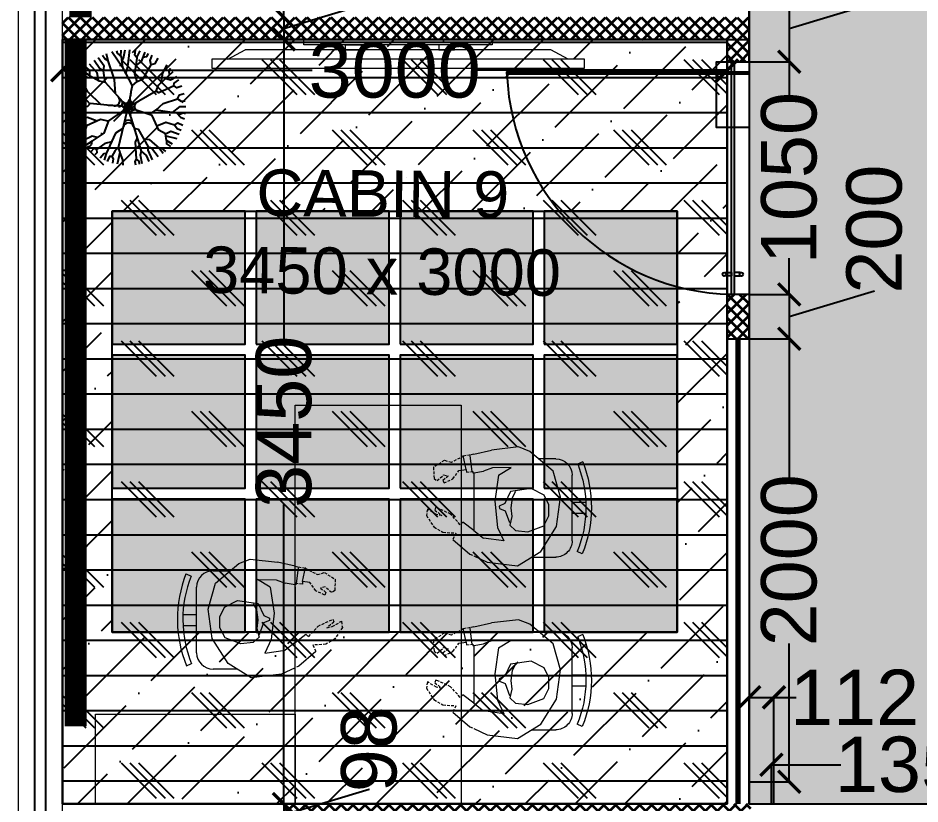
# Model space of a CAD drawing. Header units: millimetres. Extents: x 263321 to 4958806, y 33647 to 987811.
# Drawn here: x 2340552 to 2344622, y 458383 to 461930 of the extents above; entities that cross this region are included whole.
import ezdxf

# ---------------------------------------------------------------- set-up
doc = ezdxf.new("R2010")
doc.units = ezdxf.units.MM
doc.header["$PDMODE"] = 3
doc.linetypes.add('( Hidden )', pattern=[0.375, 0.25, -0.125])
for name, color, linetype, lineweight in [('A-DOOR-FULL', 40, 'Continuous', 18), ('A-FURN-HUMAN', 252, 'Continuous', 9), ('A-FURN-MODULAR-CHAIR', 5, 'Continuous', 5), ('A-FURN-MODULAR-TABLETOP', 250, 'Continuous', 13), ('A-GLASS PARTITION', 5, 'Continuous', 18), ('A-GYPSUM PARTITION', 250, 'Continuous', 35), ('A-PLAN-THIN', 251, 'Continuous', 15), ('TOA- AV', 7, 'Continuous', 9)]:
    doc.layers.add(name, color=color, linetype=linetype, lineweight=lineweight)
for name, color, linetype in [('A-PLAN -GLASS FRAME', 4, 'Continuous'), ('CEILING TOA', 7, 'Continuous'), ('DOOR', 5, 'Continuous'), ('FIN WALL GRAPHIC', 10, 'Continuous'), ('FLOORING TOA', 7, 'Continuous'), ('PARTITION DIM.', 250, 'Continuous'), ('PARTITION GYPSUM', 250, 'Continuous'), ('TEXT', 250, 'Continuous')]:
    doc.layers.add(name, color=color, linetype=linetype)
doc.styles.add('ARIAL', font='arial.ttf')
doc.styles.get("Standard").update_dxf_attribs({"font": 'arial.ttf'})
doc.styles.add('TEXT @ 150', font='arial.ttf', dxfattribs={"height": 225})
doc.dimstyles.new('DIM @ 150', dxfattribs={"dimtxt": 225, "dimasz": 100, "dimexe": 1, "dimexo": 0, "dimgap": 0.5, "dimtad": 0, "dimdec": 0, "dimzin": 0, "dimdsep": 46, "dimtxsty": 'TEXT @ 150', "dimblk": 'ARCHTICK', "dimcen": -2, "dimclrd": 8, "dimclre": 8, "dimclrt": 7, "dimadec": 0, "dimazin": 0, "dimtfac": 1, "dimtdec": 0, "dimtofl": 0, "dimtmove": 0, "dimatfit": 3, "dimldrblk": 'OPEN90', "dimfxl": 1, "dimtolj": 1, "dimtzin": 0, "dimlwd": -1, "dimlwe": -1, "dimarcsym": 0})
pattern_1 = [(45, (13069.08, -8478.743), (-26.94076836, 26.94076836), []), (135, (13069.08, -8478.743), (-26.94076836, -26.94076836), [])]

# ---------------------------------------------------------------- blocks, each defined once
blk = doc.blocks.new('mb-cay83')
at = {"color": 92}
for points in [[(-189.6, 338.5), (-212.4, 342.5), (-239.3, 379.8)], [(-83.5, 369.8), (-116.4, 386.4), (-127.1, 423.2)], [(6.2, 195.4), (-47.7, 253), (-83.5, 369.8), (-64.6, 400.5), (-69, 433.7)], [(26.1, 329.4), (-20.7, 391.4), (-22.7, 436.8)], [(42.9, 138.1), (5.6, 196.4), (31.2, 362.2), (66.1, 393.7), (78.9, 427.7)], [(45.5, 375.1), (30.6, 416.9), (35.1, 434.3)], [(136.6, 200.8), (106.6, 274.8), (128.1, 344.4), (158.9, 366.6), (171.8, 398.8)], [(127.7, 343.1), (112.9, 373.3), (131.6, 413.9)], [(200.5, 270.6), (179.9, 315.2), (203.5, 383.8)], [(-279.1, 304.2), (-317.6, 300.4), (-334, 312.1)], [(-147.5, 195.2), (-196.4, 213.2), (-307.2, 335)], [(-251.1, 273.3), (-240.5, 311.3), (-267.7, 363.1)], [(218.7, 273.8), (238.8, 363.5)], [(254.9, 280.3), (282.4, 279.4), (304.4, 313.5)], [(-216.8, 235.6), (-296.6, 249), (-362.1, 284)], [(242.5, 93.2), (248.6, 138.4), (322, 222.2), (318.7, 240.3), (344.8, 271.7)], [(322, 222.2), (360, 253)], [(-226.2, 40.3), (-247.1, 89.5), (-362.5, 154.2), (-398.6, 145.4), (-442.5, 163.6)], [(-364.3, 153.8), (-373.4, 187.9), (-417.2, 210.9)], [(155.9, 15.8), (164.2, 49.4), (308.5, 130.1), (336.1, 127), (414.9, 162.4)], [(308.5, 130.1), (316.2, 157.9), (387.8, 212.9)], [(-357.4, 30.7), (-390.3, 75.1), (-465.2, 104.9)], [(-426.3, 89.4), (-431.5, 118.6), (-455.1, 134.1)], [(343.5, 72.6), (378, 113.2), (426.4, 135.3)], [(-192, -1.3), (-226.2, 40.3), (-289.2, 21), (-418.2, 39.4), (-442.3, 19.8), (-482.4, 27.4)], [(-422.1, 36.2), (-475.8, 64.7)], [(236.5, 40.2), (266.1, 22.8), (409.6, 32.6), (428.6, 19.9), (454.4, 26.3)], [(409.6, 32.6), (424.5, 54), (449.1, 57.8)], [(-289.7, -52.8), (-345.6, -36.8), (-486.3, -20.7)], [(-390.7, -86.4), (-417, -70.2), (-486, -57.8)], [(-430.7, -92.6), (-483.4, -89.9)], [(-341, -79.9), (-468.3, -165.7)], [(-126.7, -136.8), (-243.9, -145.6), (-394.3, -196.9), (-411.1, -225.2), (-438.9, -242.5)], [(158.8, -77.7), (196.8, -136.1), (363.1, -211.9), (364.1, -232.4), (400.8, -261.7)], [(313.5, -115.3), (336.4, -140.2), (385.9, -167.3), (405.9, -157.1), (441.1, -162.4)], [(357.7, -101.7), (413.2, -79.1), (456.5, -78.1)], [(-394.3, -196.9), (-453.2, -210)], [(99.2, -195.8), (84.4, -258.5), (136.2, -374.6), (175.8, -388.5), (215.6, -448.5)], [(265.6, -167.5), (281.5, -225.3), (330.7, -291.2), (358, -289.8), (373.6, -305.8)], [(363.1, -211.9), (416.7, -229.8)], [(385.9, -167.3), (386.8, -185.5), (427.4, -204)], [(-314.7, -234), (-351.5, -228.9), (-420, -277.4)], [(-221.6, -222.1), (-314.7, -233.8), (-329.1, -264.3), (-397.4, -311.9)], [(-233.4, -275.4), (-298.2, -285.5), (-368.3, -348.3)], [(-36.6, -254.2), (-141.1, -361.7), (-152.7, -401.2), (-142, -430.3), (-162.2, -484.3)], [(97.3, -287.5), (67.1, -364.5), (81.6, -498.3)], [(230.4, -284.7), (220.5, -326.7), (263.4, -418.1)], [(329.9, -290.2), (322.7, -314.5), (349.1, -337.9)], [(-276.6, -348.3), (-309.4, -404.4)], [(-254, -310.2), (-255.6, -356.3), (-279.6, -426.4)], [(-141.7, -363.9), (-212.1, -402), (-239.1, -451.1)], [(-43.5, -347.5), (-89.5, -386.4), (-110.7, -498.1)], [(260.2, -328.8), (300, -388.6)], [(-152.2, -402.6), (-198.6, -470.6)], [(-18.5, -410.1), (-50.5, -432.3), (-63.6, -505.5)], [(133.2, -437.8), (117.8, -460), (125.5, -487)], [(135.5, -373.1), (121.9, -407.3), (148.5, -479.3)], [(192.2, -413.2), (215.8, -411.5), (239.6, -434.3)], [(-13.6, -449.8), (-21.5, -508)]]:
    blk.add_lwpolyline(points, dxfattribs=at)
for points in [[(-187.6, 403.9), (-174.7, 365), (-191.9, 343.6), (-134.9, 216.4), (-147.5, 195.2), (-24.2, -18, 0.019353), (-2.6, -52.4), (94.7, -194), (195, -232.2), (261.9, -331.4), (291.9, -336.7), (323.8, -365.9)], [(287.3, 328.3), (254.9, 280.3), (200.5, 270.6), (171.4, 216.5), (50.8, 162.2), (-2.7, -0.8, 0.076209), (-28.8, -157.8, -0.022456), (-31.5, -204.8), (-45.9, -345.3), (-21.9, -366.9), (-15.4, -448.8), (8.3, -463.5), (10.6, -507.5)], [(-342.3, -375.5), (-320.1, -348.3), (-276.6, -348.3), (-230.4, -270.5), (-221.6, -222.1), (-83.7, -98.2, -0.110053), (75.5, -8.5), (343.5, 72.6), (373.6, 65), (444.5, 78.4)], [(-94.8, -20, 0.642906), (-55.2, 35.6)], [(-47, 21.3, -0.642906), (-78.6, -23.1, 0.642906), (-47, 21.3)], [(-60.1, 42.6, 0.044203), (-63.4, 49.8)], [(-58.8, 43, 0.22063), (-36.6, 20.7, -0.342135), (-12.3, -18.4)], [(-55.5, 36, 0.662753), (13.1, 44.6)], [(3.9, 19.1, 0.059641), (2.5, 12.2, -0.447363), (-50.9, -28.5)], [(-1.4, 2.9, 0.437311), (25.3, -45.2)], [(1.1, 10.6, 0.437311), (33.2, -47.1, -0.437311), (1.1, 10.6, 0.437311), (33.2, -47.1)], [(8.4, 32.8, 0.606738), (54.9, -14.8)], [(12.9, 46.5, 0.010174), (12.3, 44.8)], [(117.6, 4.2, 0.763825), (119.5, -68.1)], [(143.9, 12.2, 0.763825), (146.3, -74.6)], [(-477.3, -128.8), (-457.7, -122.6), (-429.6, -91.4), (-341, -79.9), (-192, -1.3), (-141.4, -11, 0.016539), (-107.1, -16.5, -0.028604), (-48, -27.3), (316.7, -116.1), (355.1, -101), (450, -124.3)], [(-59, -75.9, 0.619642), (-73.3, -24.2)], [(-18.3, -76.6, 0.388669), (-54.5, -27.8)], [(-52.2, -69.9, -0.452988), (15, -77.9, 0.452988), (-52.2, -69.9)], [(-36.5, -55.8, 0.619642), (-43.7, -29.9)], [(-40, -30.6, 0.377646), (-5.8, -10.5, -0.377646), (-40, -30.6, 0.377646), (-5.8, -10.5)], [(5.3, -63.8, 0.452988), (-39.5, -58.5)], [(-32.2, -51.9, 0.354537), (-26.2, -14.5)], [(-31.9, -4.7, 0.348206), (20.1, -25.3)], [(-30.9, -6.6, 0.648208), (-3.6, -3.7)], [(-28.9, -9.9, 0.348206), (14.4, -27)], [(5.1, -40.3, 0.247601), (-28.8, -48.8)], [(-15.5, -49.3, 0.388669), (-27.6, -33)], [(-27, -33.1, 0.377646), (-10, -23)], [(-4.4, -49.7, 0.452988), (-26.8, -47)], [(8.7, -28.7, -0.348206), (-26, -15, 0.348206), (8.7, -28.7, -0.348206), (-26, -15)], [(-23.2, -33.8, 0.121644), (-5.2, -32.9)], [(-23.1, -43.7, 0.354537), (-20.2, -25.1)], [(1.5, -39.4, -0.20476), (-22.1, -21.7, 0.20476), (1.5, -39.4)], [(-21.4, -23, -0.157968), (-15.6, -50.1, 0.157968), (-21.4, -23)], [(-6.1, -33.2, 0.110053), (-20.3, -41.2)], [(-15.3, -47.7, 0.157968), (-20.2, -25.1)], [(-10.6, -40.7, 0.197173), (-20.1, -34.4)], [(-20, -25.3, 0.348206), (-2.7, -32.2)], [(-15.1, -45.3, 0.157968), (-18.9, -27.2)], [(27.7, -45.8, 0.454701), (-18.5, -78.4)], [(9, -69.3, 0.697987), (-18.3, -76.2)], [(19.3, -43.7, 0.454701), (-17.6, -69.8)], [(-17.3, -30, 0.20476), (-7.8, -37.1)], [(14.6, -26.9, 0.302391), (-17.1, -65.4)], [(-17.1, -38.3, 0.131172), (-12.8, -31.8)], [(9.8, -28.4, 0.302391), (-16.6, -60.4)], [(-14.6, -40.4, 0.157968), (-16.5, -31.4)], [(2.6, -39.7, 0.454701), (-15.8, -52.7)], [(-9.4, -21.5, 0.233758), (-5.7, -47.8)], [(-3.6, -50.9, -0.233758), (-8.3, -18, 0.233758), (-3.6, -50.9)], [(1.7, -39.4, -0.437311), (-9, -20.2, 0.437311), (1.7, -39.4)], [(22.7, -78.8, 0.398626), (-7.3, -36.9)], [(-5.1, -8.2, 0.606738), (13.5, -27.3)], [(25.2, -23.7, 0.507555), (9.1, -69.4)], [(35, -20.8, 0.507555), (14.9, -77.9)], [(44.8, -17.8, 0.507555), (20.8, -86.3)], [(38.6, -19.7, 0.763825), (39.4, -48.6)], [(-26, -151.7, 0.686137), (-100.9, -113.6)], [(-22, -113, 0.686137), (-71.9, -87.6)], [(25.3, -79.2, 0.186774), (30.3, -100.3)]]:
    blk.add_lwpolyline(points, format="xyb", dxfattribs=at)
blk = doc.blocks.new('Human Figure')
at = {"layer": 'A-FURN-HUMAN', "lineweight": 5}
for p, q in [((4616.22, 5779.49), (4621.49, 5780.21, 0)), ((4616.22, 5779.49), (4621.49, 5780.21, 0)), ((4621.49, 5780.21, 0), (4626.18, 5778.89, 0)), ((4621.49, 5780.21, 0), (4626.18, 5778.89, 0)), ((4611.71, 5776.63, 0), (4616.22, 5779.49)), ((4611.71, 5776.63, 0), (4616.22, 5779.49)), ((4626.18, 5778.89, 0), (4629.77, 5774.69, 0)), ((4626.18, 5778.89, 0), (4629.77, 5774.69, 0)), ((4609.08, 5772.43, 0), (4611.71, 5776.63, 0)), ((4609.08, 5772.43, 0), (4611.71, 5776.63, 0)), ((4629.77, 5774.69, 0), (4630.56, 5772.63, 0)), ((4629.77, 5774.69, 0), (4630.56, 5772.63, 0)), ((4609.78, 5766.99, 0), (4609.08, 5772.43, 0)), ((4609.78, 5766.99, 0), (4609.08, 5772.43, 0)), ((4630.56, 5772.63, 0), (4630.01, 5767.72, 0)), ((4630.56, 5772.63, 0), (4630.01, 5767.72, 0)), ((4626.86, 5771.32, 0), (4626.81, 5767.94)), ((4626.86, 5771.32, 0), (4626.81, 5767.94)), ((4616.02, 5768.83), (4613.59, 5769.99, 0)), ((4613.59, 5769.99, 0), (4614.12, 5766.32, 0)), ((4616.02, 5768.83), (4613.59, 5769.99, 0)), ((4613.59, 5769.99, 0), (4614.12, 5766.32, 0)), ((4620.77, 5768.32, 0), (4616.02, 5768.83)), ((4620.77, 5768.32, 0), (4616.02, 5768.83)), ((4625.5, 5769.01, 0), (4620.77, 5768.32, 0)), ((4625.5, 5769.01, 0), (4620.77, 5768.32, 0)), ((4626.81, 5767.94), (4626.19, 5766.32, 0)), ((4626.81, 5767.94), (4626.19, 5766.32, 0)), ((4629.26, 5764.54), (4630.01, 5767.72, 0)), ((4629.26, 5764.54), (4630.01, 5767.72, 0)), ((4610.91, 5764.54), (4609.78, 5766.99, 0)), ((4610.91, 5764.54), (4609.78, 5766.99, 0)), ((4615.48, 5764.54), (4614.12, 5766.32, 0)), ((4615.48, 5764.54), (4614.12, 5766.32, 0)), ((4625.89, 5764.54), (4626.19, 5766.32, 0)), ((4625.89, 5764.54), (4626.19, 5766.32, 0)), ((4613.88, 5760.76, 0), (4611.23, 5763.85, 0)), ((4613.88, 5760.76, 0), (4611.23, 5763.85, 0)), ((4615.48, 5764.54), (4616.97, 5762.59)), ((4615.48, 5764.54), (4616.97, 5762.59)), ((4626.5, 5763.17, 0), (4626.01, 5763.22, 0)), ((4626.5, 5763.17, 0), (4626.01, 5763.22, 0)), ((4626.32, 5761.85, 0), (4626.5, 5763.17, 0)), ((4626.32, 5761.85, 0), (4626.5, 5763.17, 0))]:
    blk.add_line(p, q, dxfattribs=at)
at = {"layer": 'A-FURN-HUMAN', "linetype": '( Hidden )', "lineweight": 5, "ltscale": 2}
for p, q in [((4611.23, 5763.85, 0), (4610.91, 5764.54, 0)), ((4611.23, 5763.85, 0), (4610.91, 5764.54, 0)), ((4626.01, 5763.22, 0), (4626.14, 5764.36, 0)), ((4626.01, 5763.22, 0), (4626.14, 5764.36, 0)), ((4629.12, 5763.93, 0), (4628.92, 5762.69, 0)), ((4629.12, 5763.93, 0), (4628.92, 5762.69, 0)), ((4629.26, 5764.54, 0), (4629.12, 5763.93, 0)), ((4629.26, 5764.54, 0), (4629.12, 5763.93, 0)), ((4616.97, 5762.59), (4616.53, 5762.09)), ((4616.97, 5762.59), (4616.53, 5762.09)), ((4628.92, 5762.69, 0), (4627.75, 5760.5, 0)), ((4628.92, 5762.69, 0), (4627.75, 5760.5, 0)), ((4615.02, 5761.34, 0), (4613.88, 5760.76, 0)), ((4615.02, 5761.34, 0), (4613.88, 5760.76, 0)), ((4615.16, 5758.98, 0), (4615.02, 5761.34, 0)), ((4615.16, 5758.98, 0), (4615.02, 5761.34, 0)), ((4616.53, 5762.09), (4618.44, 5760.37, 0)), ((4616.53, 5762.09), (4618.44, 5760.37, 0)), ((4624.06, 5759.18, 0), (4624.81, 5760.79, 0)), ((4624.06, 5759.18, 0), (4624.81, 5760.79, 0)), ((4624.81, 5760.79, 0), (4626.32, 5761.85, 0)), ((4624.81, 5760.79, 0), (4626.32, 5761.85, 0)), ((4627.75, 5760.5, 0), (4628.12, 5759.23, 0)), ((4627.75, 5760.5, 0), (4628.12, 5759.23, 0)), ((4616.12, 5757.36), (4615.16, 5758.98, 0)), ((4616.12, 5757.36), (4615.16, 5758.98, 0)), ((4618.44, 5760.37, 0), (4619.69, 5757.7, 0)), ((4618.44, 5760.37, 0), (4619.69, 5757.7, 0)), ((4624.51, 5758.96, 0), (4624.06, 5759.18, 0)), ((4624.51, 5758.96, 0), (4624.06, 5759.18, 0)), ((4624.5, 5757.93, 0), (4625.51, 5759.11, 0)), ((4624.5, 5757.93, 0), (4625.51, 5759.11, 0)), ((4625.32, 5759.95, 0), (4624.51, 5758.96, 0)), ((4625.32, 5759.95, 0), (4624.51, 5758.96, 0)), ((4625.51, 5759.11, 0), (4625.32, 5759.95, 0)), ((4625.51, 5759.11, 0), (4625.32, 5759.95, 0)), ((4628.12, 5759.23, 0), (4626.89, 5757.28, 0)), ((4628.12, 5759.23, 0), (4626.89, 5757.28, 0)), ((4618.19, 5756, 0), (4616.12, 5757.36)), ((4618.19, 5756, 0), (4616.12, 5757.36)), ((4619.17, 5757.51, 0), (4618.16, 5758.8, 0)), ((4618.16, 5758.8, 0), (4618.39, 5757.81, 0)), ((4619.17, 5757.51, 0), (4618.16, 5758.8, 0)), ((4618.16, 5758.8, 0), (4618.39, 5757.81, 0)), ((4618.39, 5757.81, 0), (4619.31, 5756.18, 0)), ((4618.39, 5757.81, 0), (4619.31, 5756.18, 0)), ((4619.69, 5757.7, 0), (4619.17, 5757.51, 0)), ((4619.69, 5757.7, 0), (4619.17, 5757.51, 0)), ((4624.87, 5757.37, 0), (4624.5, 5757.93, 0)), ((4624.87, 5757.37, 0), (4624.5, 5757.93, 0)), ((4626.89, 5757.28, 0), (4624.87, 5757.37, 0)), ((4626.89, 5757.28, 0), (4624.87, 5757.37, 0)), ((4619.31, 5756.18, 0), (4618.19, 5756, 0)), ((4619.31, 5756.18, 0), (4618.19, 5756, 0))]:
    blk.add_line(p, q, dxfattribs=at)
at = {"layer": 'A-FURN-HUMAN', "linetype": '( Hidden )', "lineweight": 5, "ltscale": 3}
for p, q in [((4625.9, 5764.39, 0), (4625.89, 5764.57, 0)), ((4625.9, 5764.39, 0), (4625.89, 5764.57, 0)), ((4626.14, 5764.36, 0), (4625.9, 5764.39, 0)), ((4626.14, 5764.36, 0), (4625.9, 5764.39, 0))]:
    blk.add_line(p, q, dxfattribs=at)
at = {"layer": 'A-FURN-HUMAN', "lineweight": 5, "elevation": 0}
for points in [[(4622.54, 5772.08), (4621.4, 5771.49), (4619.55, 5771.23), (4618.01, 5771.43), (4616.44, 5771.03), (4615.47, 5772.11), (4615.23, 5774.3), (4616.32, 5777.18), (4618.11, 5778.11), (4620.14, 5778.11), (4621.85, 5777.26), (4623.09, 5774.92), (4622.55, 5771.19), (4620.35, 5770.17), (4619.86, 5769.12), (4619.43, 5769.17), (4619.04, 5770.23), (4616.9, 5771)], [(4622.54, 5772.08), (4621.4, 5771.49), (4619.55, 5771.23), (4618.01, 5771.43), (4616.44, 5771.03), (4615.47, 5772.11), (4615.23, 5774.3), (4616.32, 5777.18), (4618.11, 5778.11), (4620.14, 5778.11), (4621.85, 5777.26), (4623.09, 5774.92), (4622.55, 5771.19), (4620.35, 5770.17), (4619.86, 5769.12), (4619.43, 5769.17), (4619.04, 5770.23), (4616.9, 5771)], [(4625.5, 5769.01), (4626.86, 5771.32)], [(4625.5, 5769.01), (4626.86, 5771.32)], [(4626.09, 5764.27), (4629.04, 5763.91)], [(4626.09, 5764.27), (4629.04, 5763.91)], [(4626.5, 5763.17), (4629.02, 5762.63)], [(4626.5, 5763.17), (4629.02, 5762.63)]]:
    blk.add_lwpolyline(points, dxfattribs=at)
at = {"layer": 'A-FURN-MODULAR-CHAIR', "color": 18, "lineweight": 15, "true_color": 0x000000}
for p, q in [((4613.64, 5782.3, 0), (4625.48, 5782.3, 0)), ((4610.68, 5774.98, 0), (4610.68, 5779.34, 0)), ((4628.44, 5779.34, 0), (4628.44, 5776.24, 0))]:
    blk.add_line(p, q, dxfattribs=at)
at = {"layer": 'A-FURN-MODULAR-CHAIR', "lineweight": 15}
for p, q in [((4613.64, 5782.3, 0), (4625.48, 5782.3, 0)), ((4610.68, 5774.98, 0), (4610.68, 5779.34, 0)), ((4628.44, 5779.34, 0), (4628.44, 5776.24, 0))]:
    blk.add_line(p, q, dxfattribs=at)
at = {"layer": 'A-FURN-MODULAR-CHAIR', "color": 18, "lineweight": 15, "true_color": 0x000000, "elevation": 0}
for points in [[(4611.29, 5784.13), (4611.67, 5783.22)], [(4618.58, 5784.79), (4618.58, 5782.3)], [(4620.56, 5784.79), (4620.56, 5782.3)], [(4627.86, 5784.22), (4627.49, 5783.3)]]:
    blk.add_lwpolyline(points, dxfattribs=at)
at = {"layer": 'A-FURN-MODULAR-CHAIR', "lineweight": 15, "elevation": 0}
for points in [[(4611.29, 5784.13), (4611.67, 5783.22)], [(4618.58, 5784.79), (4618.58, 5782.3)], [(4620.56, 5784.79), (4620.56, 5782.3)], [(4627.86, 5784.22), (4627.49, 5783.3)]]:
    blk.add_lwpolyline(points, dxfattribs=at)
at = {"layer": 'A-FURN-MODULAR-CHAIR', "color": 18, "lineweight": 15, "true_color": 0x000000, "elevation": 0}
blk.add_lwpolyline([(4625.89, 5764.57, -0.034638), (4625.48, 5764.54), (4615.48, 5764.54)], format="xyb", dxfattribs=at)
at = {"layer": 'A-FURN-MODULAR-CHAIR', "lineweight": 15, "elevation": 0}
blk.add_lwpolyline([(4625.89, 5764.57, -0.034638), (4625.48, 5764.54), (4615.48, 5764.54)], format="xyb", dxfattribs=at)
at = {"layer": 'A-FURN-MODULAR-CHAIR', "color": 18, "lineweight": 15, "true_color": 0x000000}
for centre, radius, start, end in [((4619.68, 5763.49, 0), 22.29, 68.458, 112.0994), ((4619.68, 5763.49, 0), 21.3, 68.4839, 112.0994), ((4613.64, 5779.34, 0), 2.96, 90.0001, 180.0001), ((4625.48, 5779.34, 0), 2.96, 0.0001, 90.0001)]:
    blk.add_arc(centre, radius, start, end, dxfattribs=at)
at = {"layer": 'A-FURN-MODULAR-CHAIR', "lineweight": 15}
for centre, radius, start, end in [((4619.68, 5763.49, 0), 22.29, 68.458, 112.0994), ((4619.68, 5763.49, 0), 21.3, 68.4839, 112.0994), ((4613.64, 5779.34, 0), 2.96, 90.0001, 180.0001), ((4625.48, 5779.34, 0), 2.96, 0.0001, 90.0001)]:
    blk.add_arc(centre, radius, start, end, dxfattribs=at)
blk = doc.blocks.new('ychgc')
at = {"layer": 'A-FURN-MODULAR-TABLETOP', "lineweight": 20}
blk.add_lwpolyline([(549950.7, 23375.4), (549950.7, 25175.4), (549200.7, 25175.4), (549200.7, 23375.4)], close=True, dxfattribs=at)
at = {"layer": 'A-FURN-MODULAR-TABLETOP', "color": 161, "linetype": 'ByBlock', "yscale": 25.00000000000001}
for p, xscale, zscale, rotation in [((693272.4, -90759, 0), 25.00000000000001, 25.00000000000001, 90.00728931026863), ((405822.5, -91264.6, 0), -25.00000000000001, 25, 269.9927106897313), ((693272.4, -91538.4, 0), 25.00000000000001, 25.00000000000001, 90.00728931026863)]:
    blk.add_blockref('Human Figure', p, dxfattribs=dict(at, xscale=xscale, zscale=zscale, rotation=rotation))
blk = doc.blocks.new('_ArchTick')
at = {"color": 0, "linetype": 'ByBlock', "const_width": 0.15}
blk.add_lwpolyline([(-0.5, -0.5), (0.5, 0.5)], dxfattribs=at)
blk = doc.blocks.new('*D394')
at = {"layer": 'Defpoints', "color": 0, "transparency": 16777216}
for p in [(2343851.6, 462033.1), (2343851.6, 461733.1), (2344031.8, 461733.1)]:
    blk.add_point(p, dxfattribs=at)
at = {"layer": 'PARTITION DIM.', "color": 8, "transparency": 16777216}
for p, q in [((2343851.6, 462033.1), (2344032.8, 462033.1)), ((2344031.8, 462033.1), (2344031.8, 461733.1)), ((2344031.8, 461883.1), (2344416.7, 461998.5)), ((2344416.7, 461998.5), (2344416.7, 461999.5)), ((2343851.6, 461733.1), (2344032.8, 461733.1))]:
    blk.add_line(p, q, dxfattribs=at)
at = {"layer": 'PARTITION DIM.', "color": 8, "transparency": 16777216, "xscale": 100, "yscale": 100, "zscale": 100}
for p, rotation in [((2344031.8, 462033.1), 90), ((2344031.8, 461733.1), 270)]:
    blk.add_blockref('_ArchTick', p, dxfattribs=dict(at, rotation=rotation))
at = {"layer": 'PARTITION DIM.', "color": 7, "transparency": 16777216, "insert": (2344416.7, 462275.7), "char_height": 250, "attachment_point": 5, "rotation": 90}
blk.add_mtext('\\A1;300', dxfattribs=at)
blk = doc.blocks.new('_Open90')
at = {"color": 0, "linetype": 'ByBlock'}
for p, q in [((-0.5, 0.5), (0, 0)), ((0, 0), (-1, 0)), ((0, 0), (-0.5, -0.5))]:
    blk.add_line(p, q, dxfattribs=at)
blk = doc.blocks.new('*D395')
at = {"layer": 'Defpoints', "color": 0, "transparency": 16777216}
for p in [(2343851.6, 461733.1), (2343851.6, 460683.1), (2344031.8, 460683.1)]:
    blk.add_point(p, dxfattribs=at)
at = {"layer": 'PARTITION DIM.', "color": 8, "transparency": 16777216}
for p, q in [((2343851.6, 461733.1), (2344032.8, 461733.1)), ((2344031.8, 461733.1), (2344031.8, 461569.7)), ((2344031.8, 460683.1), (2344031.8, 460846.5)), ((2343851.6, 460683.1), (2344032.8, 460683.1))]:
    blk.add_line(p, q, dxfattribs=at)
at = {"layer": 'PARTITION DIM.', "color": 8, "transparency": 16777216, "xscale": 100, "yscale": 100, "zscale": 100}
for p, rotation in [((2344031.8, 461733.1), 90), ((2344031.8, 460683.1), 270)]:
    blk.add_blockref('_ArchTick', p, dxfattribs=dict(at, rotation=rotation))
at = {"layer": 'PARTITION DIM.', "color": 7, "transparency": 16777216, "insert": (2344031.8, 461208.1), "char_height": 250, "attachment_point": 5, "rotation": 90}
blk.add_mtext('\\A1;1050', dxfattribs=at)
blk = doc.blocks.new('*D396')
at = {"layer": 'Defpoints', "color": 0, "transparency": 16777216}
for p in [(2343851.6, 460683.1), (2343851.6, 460482.9), (2344031.8, 460482.9)]:
    blk.add_point(p, dxfattribs=at)
at = {"layer": 'PARTITION DIM.', "color": 8, "transparency": 16777216}
for p, q in [((2344031.8, 460583), (2344416.4, 460698.4)), ((2344416.4, 460698.4), (2344416.4, 460699.4)), ((2343851.6, 460683.1), (2344032.8, 460683.1)), ((2344031.8, 460683.1), (2344031.8, 460482.9)), ((2343851.6, 460482.9), (2344032.8, 460482.9))]:
    blk.add_line(p, q, dxfattribs=at)
at = {"layer": 'PARTITION DIM.', "color": 8, "transparency": 16777216, "xscale": 100, "yscale": 100, "zscale": 100}
for p, rotation in [((2344031.8, 460683.1), 90), ((2344031.8, 460482.9), 270)]:
    blk.add_blockref('_ArchTick', p, dxfattribs=dict(at, rotation=rotation))
at = {"layer": 'PARTITION DIM.', "color": 7, "transparency": 16777216, "insert": (2344416.4, 460977.7), "char_height": 250, "attachment_point": 5, "rotation": 90}
blk.add_mtext('\\A1;200', dxfattribs=at)
blk = doc.blocks.new('*D397')
at = {"layer": 'Defpoints', "color": 0, "transparency": 16777216}
for p in [(2343851.6, 460482.9), (2343851.6, 458483.2), (2344031.8, 458483.2)]:
    blk.add_point(p, dxfattribs=at)
at = {"layer": 'PARTITION DIM.', "color": 8, "transparency": 16777216}
for p, q in [((2343851.6, 460482.9), (2344032.8, 460482.9)), ((2344031.8, 460482.9), (2344031.8, 459858.5)), ((2344031.8, 458483.2), (2344031.8, 459107.5)), ((2343851.6, 458483.2), (2344032.8, 458483.2))]:
    blk.add_line(p, q, dxfattribs=at)
at = {"layer": 'PARTITION DIM.', "color": 8, "transparency": 16777216, "xscale": 100, "yscale": 100, "zscale": 100}
for p, rotation in [((2344031.8, 460482.9), 90), ((2344031.8, 458483.2), 270)]:
    blk.add_blockref('_ArchTick', p, dxfattribs=dict(at, rotation=rotation))
at = {"layer": 'PARTITION DIM.', "color": 7, "transparency": 16777216, "insert": (2344031.8, 459483), "char_height": 250, "attachment_point": 5, "rotation": 90}
blk.add_mtext('\\A1;2000', dxfattribs=at)
blk = doc.blocks.new('*D402')
at = {"layer": 'Defpoints', "color": 0, "transparency": 16777216}
for p in [(2341727.9, 465380.4), (2341749.5, 461933.1), (2341751.6, 461933.1)]:
    blk.add_point(p, dxfattribs=at)
at = {"layer": 'PARTITION DIM.', "color": 8, "transparency": 16777216}
for p, q in [((2341727.9, 465380.4), (2341752.6, 465380.4)), ((2341751.6, 465380.4), (2341751.6, 464030.4)), ((2341751.6, 461933.1), (2341751.6, 463283)), ((2341749.5, 461933.1), (2341752.6, 461933.1))]:
    blk.add_line(p, q, dxfattribs=at)
at = {"layer": 'PARTITION DIM.', "color": 8, "transparency": 16777216, "xscale": 100, "yscale": 100, "zscale": 100}
for p, rotation in [((2341751.6, 465380.4), 90), ((2341751.6, 461933.1), 270)]:
    blk.add_blockref('_ArchTick', p, dxfattribs=dict(at, rotation=rotation))
at = {"layer": 'PARTITION DIM.', "color": 7, "transparency": 16777216, "insert": (2341751.6, 463656.7), "char_height": 250, "attachment_point": 5, "rotation": 90}
blk.add_mtext('\\A1;3447', dxfattribs=at)
blk = doc.blocks.new('*D403')
at = {"layer": 'Defpoints', "color": 0, "transparency": 16777216}
for p in [(2341749.5, 461933.1), (2341704.4, 461833.1), (2341751.6, 461833.1)]:
    blk.add_point(p, dxfattribs=at)
at = {"layer": 'PARTITION DIM.', "color": 8, "transparency": 16777216}
for p, q in [((2341751.6, 461883.1), (2342136.3, 461998.5)), ((2342136.3, 461998.5), (2342136.3, 461999.5)), ((2341749.5, 461933.1), (2341752.6, 461933.1)), ((2341751.6, 461933.1), (2341751.6, 461833.1)), ((2341704.4, 461833.1), (2341752.6, 461833.1))]:
    blk.add_line(p, q, dxfattribs=at)
at = {"layer": 'PARTITION DIM.', "color": 8, "transparency": 16777216, "xscale": 100, "yscale": 100, "zscale": 100}
for p, rotation in [((2341751.6, 461933.1), 90), ((2341751.6, 461833.1), 270)]:
    blk.add_blockref('_ArchTick', p, dxfattribs=dict(at, rotation=rotation))
at = {"layer": 'PARTITION DIM.', "color": 7, "transparency": 16777216, "insert": (2342136.3, 462263.9), "char_height": 250, "attachment_point": 5, "rotation": 90}
blk.add_mtext('\\A1;100', dxfattribs=at)
blk = doc.blocks.new('*D404')
at = {"layer": 'Defpoints', "color": 0, "transparency": 16777216}
for p in [(2341704.4, 461833.1), (2341751.6, 458383.1), (2341751.6, 458383.1)]:
    blk.add_point(p, dxfattribs=at)
at = {"layer": 'PARTITION DIM.', "color": 8, "transparency": 16777216}
for p, q in [((2341704.4, 461833.1), (2341752.6, 461833.1)), ((2341751.6, 461833.1), (2341751.6, 460481.3)), ((2341751.6, 458383.1), (2341751.6, 459734.8)), ((2341751.6, 458383.1), (2341752.6, 458383.1))]:
    blk.add_line(p, q, dxfattribs=at)
at = {"layer": 'PARTITION DIM.', "color": 8, "transparency": 16777216, "xscale": 100, "yscale": 100, "zscale": 100}
for p, rotation in [((2341751.6, 461833.1), 90), ((2341751.6, 458383.1), 270)]:
    blk.add_blockref('_ArchTick', p, dxfattribs=dict(at, rotation=rotation))
at = {"layer": 'PARTITION DIM.', "color": 7, "transparency": 16777216, "insert": (2341751.6, 460108.1), "char_height": 250, "attachment_point": 5, "rotation": 90}
blk.add_mtext('\\A1;3450', dxfattribs=at)
blk = doc.blocks.new('*D405')
at = {"layer": 'Defpoints', "color": 0, "transparency": 16777216}
for p in [(2341751.6, 458383.1), (2341751.6, 458285.6), (2341751.6, 458285.6)]:
    blk.add_point(p, dxfattribs=at)
at = {"layer": 'PARTITION DIM.', "color": 8, "transparency": 16777216}
for p, q in [((2341751.6, 458334.3), (2342136.3, 458449.7)), ((2342136.3, 458449.7), (2342136.3, 458450.7)), ((2341751.6, 458383.1), (2341752.6, 458383.1)), ((2341751.6, 458383.1), (2341751.6, 458285.6)), ((2341751.6, 458285.6), (2341752.6, 458285.6))]:
    blk.add_line(p, q, dxfattribs=at)
at = {"layer": 'PARTITION DIM.', "color": 8, "transparency": 16777216, "xscale": 100, "yscale": 100, "zscale": 100}
for p, rotation in [((2341751.6, 458383.1), 90), ((2341751.6, 458285.6), 270)]:
    blk.add_blockref('_ArchTick', p, dxfattribs=dict(at, rotation=rotation))
at = {"layer": 'PARTITION DIM.', "color": 7, "transparency": 16777216, "insert": (2342136.3, 458630.5), "char_height": 250, "attachment_point": 5, "rotation": 90}
blk.add_mtext('\\A1;98', dxfattribs=at)
blk = doc.blocks.new('*D419')
at = {"layer": 'Defpoints', "color": 0, "transparency": 16777216}
for p in [(2343963.2, 458864.2), (2343851.6, 458383.2), (2343963.2, 458383.2)]:
    blk.add_point(p, dxfattribs=at)
at = {"layer": 'PARTITION DIM.', "color": 8, "transparency": 16777216}
for p, q in [((2343851.6, 458383.2), (2343851.6, 458865.2)), ((2343851.6, 458864.2), (2343963.2, 458864.2)), ((2343963.2, 458383.2), (2343963.2, 458865.2)), ((2343963.2, 458864.2), (2344063.2, 458864.2))]:
    blk.add_line(p, q, dxfattribs=at)
at = {"layer": 'PARTITION DIM.', "color": 8, "transparency": 16777216, "xscale": 100, "yscale": 100, "zscale": 100, "rotation": 180}
blk.add_blockref('_ArchTick', (2343851.6, 458864.2), dxfattribs=at)
at = {"layer": 'PARTITION DIM.', "color": 8, "transparency": 16777216, "xscale": 100, "yscale": 100, "zscale": 100}
blk.add_blockref('_ArchTick', (2343963.2, 458864.2), dxfattribs=at)
at = {"layer": 'PARTITION DIM.', "color": 7, "transparency": 16777216, "insert": (2344326.9, 458864.2), "char_height": 250, "attachment_point": 5}
blk.add_mtext('\\A1;112', dxfattribs=at)
blk = doc.blocks.new('*D420')
at = {"layer": 'Defpoints', "color": 0, "transparency": 16777216}
for p in [(2345301.8, 458560.3), (2343951.5, 458383.2, 0), (2345301.8, 458383.3, 0)]:
    blk.add_point(p, dxfattribs=at)
at = {"layer": 'PARTITION DIM.', "color": 8, "transparency": 16777216}
for p, q in [((2343951.5, 458383.2), (2343951.5, 458561.3)), ((2343951.5, 458560.3), (2344265.1, 458560.3)), ((2345301.8, 458560.3), (2344988.3, 458560.3)), ((2345301.8, 458383.3), (2345301.8, 458561.3))]:
    blk.add_line(p, q, dxfattribs=at)
at = {"layer": 'PARTITION DIM.', "color": 8, "transparency": 16777216, "xscale": 100, "yscale": 100, "zscale": 100, "rotation": 180}
blk.add_blockref('_ArchTick', (2343951.5, 458560.3), dxfattribs=at)
at = {"layer": 'PARTITION DIM.', "color": 8, "transparency": 16777216, "xscale": 100, "yscale": 100, "zscale": 100}
blk.add_blockref('_ArchTick', (2345301.8, 458560.3), dxfattribs=at)
at = {"layer": 'PARTITION DIM.', "color": 7, "transparency": 16777216, "insert": (2344626.7, 458560.3), "char_height": 250, "attachment_point": 5}
blk.add_mtext('\\A1;1350', dxfattribs=at)
blk = doc.blocks.new('*D434')
at = {"layer": 'Defpoints', "color": 0, "transparency": 16777216}
for p in [(2340751.6, 461833.1), (2343751.6, 461833.1), (2343751.6, 461694.4)]:
    blk.add_point(p, dxfattribs=at)
at = {"layer": 'PARTITION DIM.', "color": 8, "transparency": 16777216}
for p, q in [((2340751.6, 461833.1), (2340751.6, 461693.4)), ((2343751.6, 461833.1), (2343751.6, 461693.4)), ((2340751.6, 461694.4), (2341878.3, 461694.4)), ((2343751.6, 461694.4), (2342624.9, 461694.4))]:
    blk.add_line(p, q, dxfattribs=at)
at = {"layer": 'PARTITION DIM.', "color": 8, "transparency": 16777216, "xscale": 100, "yscale": 100, "zscale": 100, "rotation": 180}
blk.add_blockref('_ArchTick', (2340751.6, 461694.4), dxfattribs=at)
at = {"layer": 'PARTITION DIM.', "color": 8, "transparency": 16777216, "xscale": 100, "yscale": 100, "zscale": 100}
blk.add_blockref('_ArchTick', (2343751.6, 461694.4), dxfattribs=at)
at = {"layer": 'PARTITION DIM.', "color": 7, "transparency": 16777216, "insert": (2342251.6, 461694.4), "char_height": 250, "attachment_point": 5}
blk.add_mtext('\\A1;3000', dxfattribs=at)
blk = doc.blocks.new('door-3f-01')
at = {"layer": 'A-GLASS PARTITION', "color": 5}
blk.add_line((-36, 0), (-36, 4), dxfattribs=at)
at = {"layer": 'DOOR', "elevation": 0}
blk.add_lwpolyline([(-1.95, 37.5), (-1.55, 37.5), (-1.55, 0), (-1.95, 0)], close=True, dxfattribs=at)
at = {"layer": 'DOOR', "color": 252, "true_color": 0x939598}
blk.add_lwpolyline([(0, 0), (-10.2, 0), (-10.2, 5.08), (0, 5.08), (0, 0)], dxfattribs=at)
at = {"layer": 'DOOR'}
for points in [[(-32.64, 3.74), (-32.64, 2.74), (-33.14, 2.74), (-33.14, 3.74)], [(-32.64, 1.34), (-32.64, 2.34), (-33.14, 2.34), (-33.14, 1.34)]]:
    blk.add_lwpolyline(points, dxfattribs=at)
blk.add_lwpolyline([(-36, 2.34), (-36, 2.74), (0, 2.74), (0, 2.34)], close=True, dxfattribs=at)
for centre in [(-32.89, 3.86), (-32.89, 1.22)]:
    blk.add_circle(centre, 0.278, dxfattribs=at)
at = {"layer": 'DOOR', "color": 252, "true_color": 0x939598}
blk.add_arc((-0.52, 2.04, 0), 35.48, 92.2973, 178.8766, dxfattribs=at)
blk = doc.blocks.new('A$C60412B90')
at = {"layer": 'TOA- AV', "color": 30, "true_color": 0xf8991e}
blk.add_line((256.5, 111), (986.5, 111), dxfattribs=at)
at = {"layer": 'TOA- AV', "color": 6}
for p, q in [((-37.2, 55.5), (29.9, 91)), ((1280.2, 55.5), (1213.1, 91)), ((-100, 55.5), (1343, 55.5))]:
    blk.add_line(p, q, dxfattribs=at)
at = {"layer": 'TOA- AV', "color": 30, "true_color": 0xf8991e}
for points in [[(986.5, 111), (986.5, 131), (256.5, 131), (256.5, 111)], [(403.4, 91), (464.2, 91)], [(825.1, 91), (764.2, 91)]]:
    blk.add_lwpolyline(points, dxfattribs=at)
for points in [[(403.4, 111), (464.2, 111), (464.2, 91), (403.4, 91)], [(825.1, 111), (764.2, 111), (764.2, 91), (825.1, 91)]]:
    blk.add_lwpolyline(points, close=True, dxfattribs=at)
at = {"layer": 'TOA- AV', "color": 6}
for points in [[(29.9, 91), (1213.1, 91)], [(1343, 55.5), (1343, 20), (-100, 20), (-100, 55.5)]]:
    blk.add_lwpolyline(points, dxfattribs=at)

msp = doc.modelspace()

# ---------------------------------------------------------------- hatches: boundary and pattern name
at = {"layer": 'A-GYPSUM PARTITION', "true_color": 0x636466}
h = msp.add_hatch(dxfattribs=at)
h.set_pattern_fill('ANSI37', color=251, scale=12)
h.set_pattern_definition(pattern_1)
h.paths.add_polyline_path([(2343851.6, 461933.1), (2343751.6, 461933.1), (2340751.6, 461933.1), (2340751.6, 461833.1), (2343851.6, 461833.1)])
h = msp.add_hatch(dxfattribs=at)
h.set_pattern_fill('ANSI37', color=251, scale=12)
h.set_pattern_definition(pattern_1)
h.paths.add_polyline_path([(2343751.6, 461733.1), (2343851.6, 461733.1), (2343851.6, 461833.1), (2343751.6, 461833.1)])
h = msp.add_hatch(dxfattribs=at)
h.set_pattern_fill('ANSI37', color=251, scale=12)
h.set_pattern_definition(pattern_1)
h.paths.add_polyline_path([(2343751.6, 460482.9), (2343851.6, 460482.9), (2343852.4, 460682.9), (2343752.4, 460682.9)])
h = msp.add_hatch(dxfattribs=at)
h.set_pattern_fill('ANSI37', color=251, scale=12)
h.set_pattern_definition([(45, (13169.08, -8478.743), (-26.94076836, 26.94076836), []), (135, (13169.08, -8478.743), (-26.94076836, -26.94076836), [])])
h.paths.add_polyline_path([(2342651.6, 458383.1), (2342651.6, 458383.1), (2341901.6, 458383.1), (2341752.6, 458383.1), (2341752.6, 458283.1), (2343857.8, 458283.1), (2343857.8, 458383.2)])
at = {"layer": 'CEILING TOA', "true_color": 0x939598}
h = msp.add_hatch(dxfattribs=at)
h.set_pattern_fill('ANSI36', color=252, scale=50)
h.set_pattern_definition([(45, (14423.91, 62966.27), (84.189901, 308.696304), [396.875, -79.375, 0, -79.375])])
h.paths.add_polyline_path([(2340751.6, 461833.1), (2343751.6, 461833.1), (2343751.6, 458383.1), (2340751.6, 458383.1)])
h.paths.add_polyline_path([(2340976.6, 459158.1), (2343526.6, 459158.1), (2343526.6, 461058.1), (2340976.6, 461058.1)], flags=16)
h = msp.add_hatch(dxfattribs=at)
h.set_pattern_fill('DOTS', color=252, scale=20)
h.set_pattern_definition([(0, (14473.936, 63164.744), (15.875, 31.75), [0, -31.75])])
h.paths.add_polyline_path([(2340976.6, 460458.1), (2341576.6, 460458.1), (2341576.6, 461058.1), (2340976.6, 461058.1)])
h.paths.add_polyline_path([(2341626.6, 460458.1), (2342226.6, 460458.1), (2342226.6, 461058.1), (2341626.6, 461058.1)])
h.paths.add_polyline_path([(2342276.6, 460458.1), (2342876.6, 460458.1), (2342876.6, 461058.1), (2342276.6, 461058.1)])
h.paths.add_polyline_path([(2342926.6, 460458.1), (2343526.6, 460458.1), (2343526.6, 461058.1), (2342926.6, 461058.1)])
h.paths.add_polyline_path([(2340976.6, 459808.1), (2341576.6, 459808.1), (2341576.6, 460408.1), (2340976.6, 460408.1)])
h.paths.add_polyline_path([(2342926.6, 459808.1), (2343526.6, 459808.1), (2343526.6, 460408.1), (2342926.6, 460408.1)])
h.paths.add_polyline_path([(2342276.6, 459808.1), (2342876.6, 459808.1), (2342876.6, 460408.1), (2342276.6, 460408.1)])
h.paths.add_polyline_path([(2341626.6, 459808.1), (2342226.6, 459808.1), (2342226.6, 460408.1), (2341626.6, 460408.1)])
h.paths.add_polyline_path([(2340976.6, 459158.1), (2341576.6, 459158.1), (2341576.6, 459758.1), (2340976.6, 459758.1)])
h.paths.add_polyline_path([(2342926.6, 459158.1), (2343526.6, 459158.1), (2343526.6, 459758.1), (2342926.6, 459758.1)])
h.paths.add_polyline_path([(2342276.6, 459158.1), (2342876.6, 459158.1), (2342876.6, 459758.1), (2342276.6, 459758.1)])
h.paths.add_polyline_path([(2341626.6, 459158.1), (2342226.6, 459158.1), (2342226.6, 459758.1), (2341626.6, 459758.1)])
at = {"layer": 'FLOORING TOA', "true_color": 0xc7c8ca}
h = msp.add_hatch(dxfattribs=at)
h.set_pattern_fill('EARTH', color=9, scale=120)
edge = h.paths.add_edge_path()
edge.add_line((2399150.3, 470683.1), (2406751.6, 470683.1))
edge.add_line((2406751.6, 470683.1), (2406751.6, 489283.1))
edge.add_line((2406751.6, 489283.1), (2406777, 491421.9))
edge.add_line((2406777, 491421.9), (2410711.6, 491383.1))
edge.add_line((2410711.6, 491383.1), (2410711.6, 490662.8))
edge.add_line((2410711.6, 490662.8), (2412251.6, 490662.8))
edge.add_line((2412251.6, 490662.8), (2412251.6, 491383.1))
edge.add_line((2412251.6, 491383.1), (2413501.6, 491383.1))
edge.add_line((2413501.6, 491383.1), (2413501.6, 490641.9))
edge.add_line((2413501.6, 490641.9), (2414541.6, 490641.9))
edge.add_line((2414541.6, 490641.9), (2414541.6, 491383.1))
edge.add_line((2414541.6, 491383.1), (2419059.8, 491383.1))
edge.add_line((2419059.8, 491383.1), (2419290.9, 492883.1))
edge.add_line((2419290.9, 492883.1), (2413191.6, 492883.1))
edge.add_line((2413191.6, 492883.1), (2413191.6, 495458.2))
edge.add_line((2413191.6, 495458.2), (2416206.2, 495458.2))
edge.add_line((2416206.2, 495458.2), (2416206.2, 496558.2))
edge.add_line((2416206.2, 496558.2), (2413191.6, 496558.2))
edge.add_line((2413191.6, 496558.2), (2413191.6, 498963.1))
edge.add_line((2413191.6, 498963.1), (2411651.6, 498963.1))
edge.add_line((2411651.6, 498963.1), (2411651.6, 492883.1))
edge.add_line((2411651.6, 492883.1), (2404451.6, 492883.1))
edge.add_line((2404451.6, 492883.1), (2404452.6, 502283.1))
edge.add_line((2404452.6, 502283.1), (2402951.6, 502283.1))
edge.add_line((2402951.6, 502283.1), (2402951.4, 497183.5))
edge.add_line((2402951.4, 497183.5), (2402951.6, 497133.1))
edge.add_line((2402951.6, 497133.1), (2399951.6, 497133.1))
edge.add_line((2399951.6, 497133.1), (2399951.6, 505326.9))
edge.add_arc((2397396.4, -38564.5), 543897.4, 89.730828, 95.307778)
edge.add_line((2347082.8, 503000.8), (2347082.9, 472483.1))
edge.add_line((2347082.9, 472483.1), (2343851.6, 472483.1))
edge.add_line((2343851.6, 472483.1), (2343851.6, 458383.2))
edge.add_line((2343851.6, 458383.2), (2354252.4, 458383.2))
edge.add_line((2354252.4, 458383.2), (2354252.7, 455753.4))
edge.add_arc((2374151.3, 141679.3), 314703.8, 88.069715, 93.625218, ccw=False)
edge.add_line((2384751.6, 456204.5), (2384751.6, 459200.3))
edge.add_line((2384751.6, 459200.3), (2394751.8, 459200.3))
edge.add_line((2394751.8, 459200.3), (2394749.6, 457484.3))
edge.add_line((2394749.6, 457484.3), (2395751.6, 457483.1))
edge.add_line((2395751.6, 457483.1), (2395751.6, 458383.1))
edge.add_line((2395751.6, 458383.1), (2396651.6, 458383.1))
edge.add_line((2396651.6, 458383.1), (2396651.6, 459197.4))
edge.add_line((2396651.6, 459197.4), (2399811.2, 459198))
edge.add_line((2399811.2, 459198), (2399811.2, 460833.1))
edge.add_line((2399811.2, 460833.1), (2398551.6, 460833.1))
edge.add_line((2398551.6, 460833.1), (2398551.6, 466883.1))
edge.add_line((2398551.6, 466883.1), (2403551.7, 466883.1))
edge.add_line((2403551.7, 466883.1), (2403551.7, 465533.1))
edge.add_line((2403551.7, 465533.1), (2407851.7, 465533.1))
edge.add_line((2407851.7, 465533.1), (2407851.7, 460783.1))
edge.add_line((2407851.7, 460783.1), (2409491.6, 460783.1))
edge.add_line((2409491.6, 460783.1), (2409496.3, 466883.1))
edge.add_line((2409496.3, 466883.1), (2415285.8, 466883.1))
edge.add_line((2415285.8, 466883.1), (2415516.9, 468383.1))
edge.add_line((2415516.9, 468383.1), (2399151.6, 468383.1))
edge.add_arc((2399151.6, 468983.1), 600, 180.0002, 269.9977, ccw=False)
edge.add_line((2398551.6, 468983.1), (2398551.6, 470083.1))
edge.add_arc((2399151.6, 470083.1), 600, 90.125, 179.9999, ccw=False)
edge = h.paths.add_edge_path(flags=16)
edge.add_line((2350804.3, 495933.1), (2349254.3, 495933.1))
edge.add_arc((2349254.3, 495533.1), 400, 90.0003, 179.7889)
edge.add_line((2348854.3, 495534.5), (2348854.3, 492844.4))
edge.add_line((2348854.3, 492844.4), (2350804.3, 492844.4))
edge.add_line((2350804.3, 492844.4), (2350804.3, 495933.1))
h.paths.add_polyline_path([(2380451.6, 495933.1), (2394411.6, 495933.1), (2394411.6, 489283.1), (2388129.7, 489289.9), (2388129.7, 487283.1), (2379984.7, 487283), (2379984.7, 489283.1), (2380551.6, 489283.1)], flags=16)
edge = h.paths.add_edge_path(flags=16)
edge.add_line((2404951.6, 487283.1), (2348951.6, 487283.1))
edge.add_arc((2348951.6, 486983.1), 300, 90, 179.997)
edge.add_line((2348651.6, 486983.1), (2348650.9, 472483.1))
edge.add_line((2348650.9, 472483.1), (2404951.6, 472483.1))
edge.add_line((2404951.6, 472483.1), (2404951.6, 487283.1))
h.paths.add_polyline_path([(2396751.6, 460833.1), (2396751.6, 464283.1)], flags=16)
at = {"layer": 'FLOORING TOA', "true_color": 0x2776bb}
h = msp.add_hatch(dxfattribs=at)
h.set_pattern_fill('CORK', color=152, scale=50)
h.set_pattern_definition([(0, (90021.14, 24146.98), (0, 158.75), []), (135, (90100.5, 24067.6), (-317.50014, -317.50014), [224.5065, -224.5065]), (135, (90140.2, 24067.6), (-317.50014, -317.50014), [224.5065, -224.5065]), (135, (90179.9, 24067.6), (-317.50014, -317.50014), [224.5065, -224.5065])])
h.paths.add_polyline_path([(2343751.6, 461833.1), (2340751.6, 461833.1), (2340751.6, 458383.1), (2343751.6, 458383.1)])

# ---------------------------------------------------------------- linework, layer by layer
at = {"layer": 'A-FURN-MODULAR-TABLETOP', "lineweight": 20, "elevation": 0}
msp.add_lwpolyline([(2341801.6, 458788.3), (2341801.6, 458383.1), (2340901.6, 458383.1), (2340901.6, 458788.3)], close=True, dxfattribs=at)
at = {"layer": 'A-GLASS PARTITION', "linetype": 'ByBlock', "ltscale": 5}
for p, q in [((2343751.6, 460483), (2343751.6, 458483.2)), ((2343851.6, 460483), (2343851.6, 458383.1))]:
    msp.add_line(p, q, dxfattribs=at)
at = {"layer": 'A-GLASS PARTITION', "linetype": 'ByBlock', "ltscale": 5, "const_width": 25}
msp.add_lwpolyline([(2343801, 458383.1), (2343801, 460483)], dxfattribs=at)
at = {"layer": 'A-PLAN -GLASS FRAME', "ltscale": 500, "elevation": 0}
msp.add_lwpolyline([(2340626.6, 472483.1), (2340626.6, 454466.5, -0.053439), (2407676.6, 454466.5), (2407676.6, 454516.8, 0.053389), (2340676.6, 454522.3), (2340676.6, 472483.1)], format="xyb", dxfattribs=at)
at = {"layer": 'A-PLAN-THIN', "elevation": 0}
msp.add_lwpolyline([(2407751.6, 454383.1), (2407751.6, 454584.2, 0.053376), (2340751.6, 454605.7), (2340751.6, 472483.1), (2340551.6, 472483.1), (2340551.6, 454383.1, -0.053572), (2407751.6, 454383.1)], format="xyb", dxfattribs=at)
at = {"layer": 'CEILING TOA'}
msp.add_lwpolyline([(2343751.6, 461833.1), (2340751.6, 461833.1), (2340751.6, 458383.1), (2343751.6, 458383.1)], close=True, dxfattribs=at)
at = {"layer": 'CEILING TOA', "elevation": 0}
for points in [[(2340976.6, 461058.1), (2343526.6, 461058.1), (2343526.6, 459158.1), (2340976.6, 459158.1)], [(2340976.6, 460458.1), (2341576.6, 460458.1), (2341576.6, 461058.1), (2340976.6, 461058.1)], [(2341626.6, 460458.1), (2342226.6, 460458.1), (2342226.6, 461058.1), (2341626.6, 461058.1)], [(2342276.6, 460458.1), (2342876.6, 460458.1), (2342876.6, 461058.1), (2342276.6, 461058.1)], [(2342926.6, 460458.1), (2343526.6, 460458.1), (2343526.6, 461058.1), (2342926.6, 461058.1)], [(2340976.6, 459808.1), (2341576.6, 459808.1), (2341576.6, 460408.1), (2340976.6, 460408.1)], [(2341626.6, 459808.1), (2342226.6, 459808.1), (2342226.6, 460408.1), (2341626.6, 460408.1)], [(2342276.6, 459808.1), (2342876.6, 459808.1), (2342876.6, 460408.1), (2342276.6, 460408.1)], [(2342926.6, 459808.1), (2343526.6, 459808.1), (2343526.6, 460408.1), (2342926.6, 460408.1)], [(2340976.6, 459158.1), (2341576.6, 459158.1), (2341576.6, 459758.1), (2340976.6, 459758.1)], [(2341626.6, 459158.1), (2342226.6, 459158.1), (2342226.6, 459758.1), (2341626.6, 459758.1)], [(2342276.6, 459158.1), (2342876.6, 459158.1), (2342876.6, 459758.1), (2342276.6, 459758.1)], [(2342926.6, 459158.1), (2343526.6, 459158.1), (2343526.6, 459758.1), (2342926.6, 459758.1)]]:
    msp.add_lwpolyline(points, close=True, dxfattribs=at)
at = {"layer": 'FIN WALL GRAPHIC', "color": 140, "const_width": 100, "elevation": 0}
msp.add_lwpolyline([(2340833.7, 465380.4), (2340833.7, 461933.1)], dxfattribs=at)
at = {"layer": 'FIN WALL GRAPHIC', "color": 140, "const_width": 100}
msp.add_lwpolyline([(2340811.9, 461833.1), (2340811.9, 458733.1)], dxfattribs=at)
at = {"layer": 'FLOORING TOA'}
for points in [[(2343851.6, 472483.1), (2343851.6, 458383.2)], [(2343851.6, 458383.2), (2354252.4, 458383.2)]]:
    msp.add_lwpolyline(points, dxfattribs=at)
at = {"layer": 'PARTITION GYPSUM', "color": 30}
msp.add_line((2340751.6, 461833.1), (2343851.6, 461833.1), dxfattribs=at)
at = {"layer": 'PARTITION GYPSUM', "color": 30, "elevation": 0}
msp.add_lwpolyline([(2343751.6, 461833.1), (2343751.6, 461733.1), (2343851.6, 461733.1), (2343851.6, 462033.1)], dxfattribs=at)
for points in [[(2340751.6, 461833.1), (2343751.6, 461833.1), (2343751.6, 458383.1), (2340751.6, 458383.1)], [(2343751.6, 460482.9), (2343851.6, 460482.9), (2343852.4, 460682.9), (2343752.4, 460682.9)]]:
    msp.add_lwpolyline(points, close=True, dxfattribs=at)

# ---------------------------------------------------------------- block references
at = {"xscale": 0.5521998069215941, "yscale": 0.5521998069215941, "zscale": 0.5521998069215941, "rotation": 270}
msp.add_blockref('mb-cay83', (2341067.1, 461518.9), dxfattribs=at)
at = {"layer": 'A-DOOR-FULL', "linetype": 'Continuous', "xscale": 29.16666484490015, "yscale": 29.16666484490015, "zscale": 29.16666484490015, "rotation": 89.99989653425757}
msp.add_blockref('door-3f-01', (2343851.6, 461733.1), dxfattribs=at)
at = {"layer": 'A-FURN-MODULAR-TABLETOP', "lineweight": 20, "xscale": -1}
msp.add_blockref('ychgc', (2891752.4, 435007.6), dxfattribs=at)
at = {"layer": 'TOA- AV', "color": 0, "xscale": -1.165259826544024, "yscale": 1.165259826544024, "zscale": 1.165259826544024, "rotation": 5.73728107422511e-05}
msp.add_blockref('A$C60412B90', (2342990.9, 461680.4), dxfattribs=at)

# ---------------------------------------------------------------- texts
at = {"layer": 'TEXT', "insert": (2341154.7, 460688.9), "char_height": 210, "width": 2051.434, "attachment_point": 7, "rotation": 359.4961, "style": 'ARIAL'}
msp.add_mtext('\\pi468.84449;CABIN 9\\P\\pi231.41271;3450 x 3000', dxfattribs=at)

# ---------------------------------------------------------------- dimensions: what is measured, and where the dimension line sits
at = {"layer": 'PARTITION DIM.'}
for base, p1, p2, picture, middle in [((2341751.6, 461933.1), (2341727.9, 465380.4), (2341749.5, 461933.1), '*D402', (2341751.6, 463656.7)), ((2341751.6, 461833.1), (2341749.5, 461933.1), (2341704.4, 461833.1), '*D403', (2342136.3, 462000)), ((2344031.8, 461733.1), (2343851.6, 462033.1), (2343851.6, 461733.1), '*D394', (2344416.7, 462000)), ((2341751.6, 458383.1), (2341704.4, 461833.1), (2341751.6, 458383.1), '*D404', (2341751.6, 460108.1)), ((2344031.8, 460683.1), (2343851.6, 461733.1), (2343851.6, 460683.1), '*D395', (2344031.8, 461208.1)), ((2344031.8, 460482.9), (2343851.6, 460683.1), (2343851.6, 460482.9), '*D396', (2344416.4, 460699.9)), ((2344031.8, 458483.2), (2343851.6, 460482.9), (2343851.6, 458483.2), '*D397', (2344031.8, 459483)), ((2341751.6305, 458285.5586), (2341751.6305, 458383.0593), (2341751.6305, 458285.5586), '*D405', (2342136.3103, 458451.2129))]:
    dim = msp.add_linear_dim(base=base, p1=p1, p2=p2, angle=90, dimstyle='DIM @ 150', override={"dimtxt": 250, "dimtxsty": 'Standard', "dimtmove": 1, "dimarcsym": 1}, dxfattribs=at)
    dim.commit()
    dim.dimension.update_dxf_attribs({"geometry": picture, "text_midpoint": middle})
for base, p1, p2, override, picture, middle in [((2343751.6, 461694.4), (2340751.6, 461833.1), (2343751.6, 461833.1), {"dimtxt": 250, "dimtxsty": 'Standard', "dimarcsym": 1}, '*D434', (2342251.6, 461694.4)), ((2345301.8, 458560.3), (2343951.5, 458383.2, 0), (2345301.8, 458383.3, 0), {"dimtxt": 250, "dimtxsty": 'Standard', "dimtmove": 1, "dimarcsym": 1}, '*D420', (2344626.7, 458560.3))]:
    dim = msp.add_linear_dim(base=base, p1=p1, p2=p2, dimstyle='DIM @ 150', override=override, dxfattribs=at)
    dim.commit()
    dim.dimension.update_dxf_attribs({"geometry": picture, "text_midpoint": middle})
dim = msp.add_linear_dim(base=(2343963.2, 458864.2), p1=(2343851.6, 458383.2), p2=(2343963.2, 458383.2), dimstyle='DIM @ 150', override={"dimtxt": 250, "dimtxsty": 'Standard', "dimarcsym": 1}, dxfattribs=at)
dim.commit()
dim.dimension.update_dxf_attribs({"geometry": '*D419', "text_midpoint": (2344326.9, 458864.2), "dimtype": 160})

doc.saveas('drawing.dxf')
